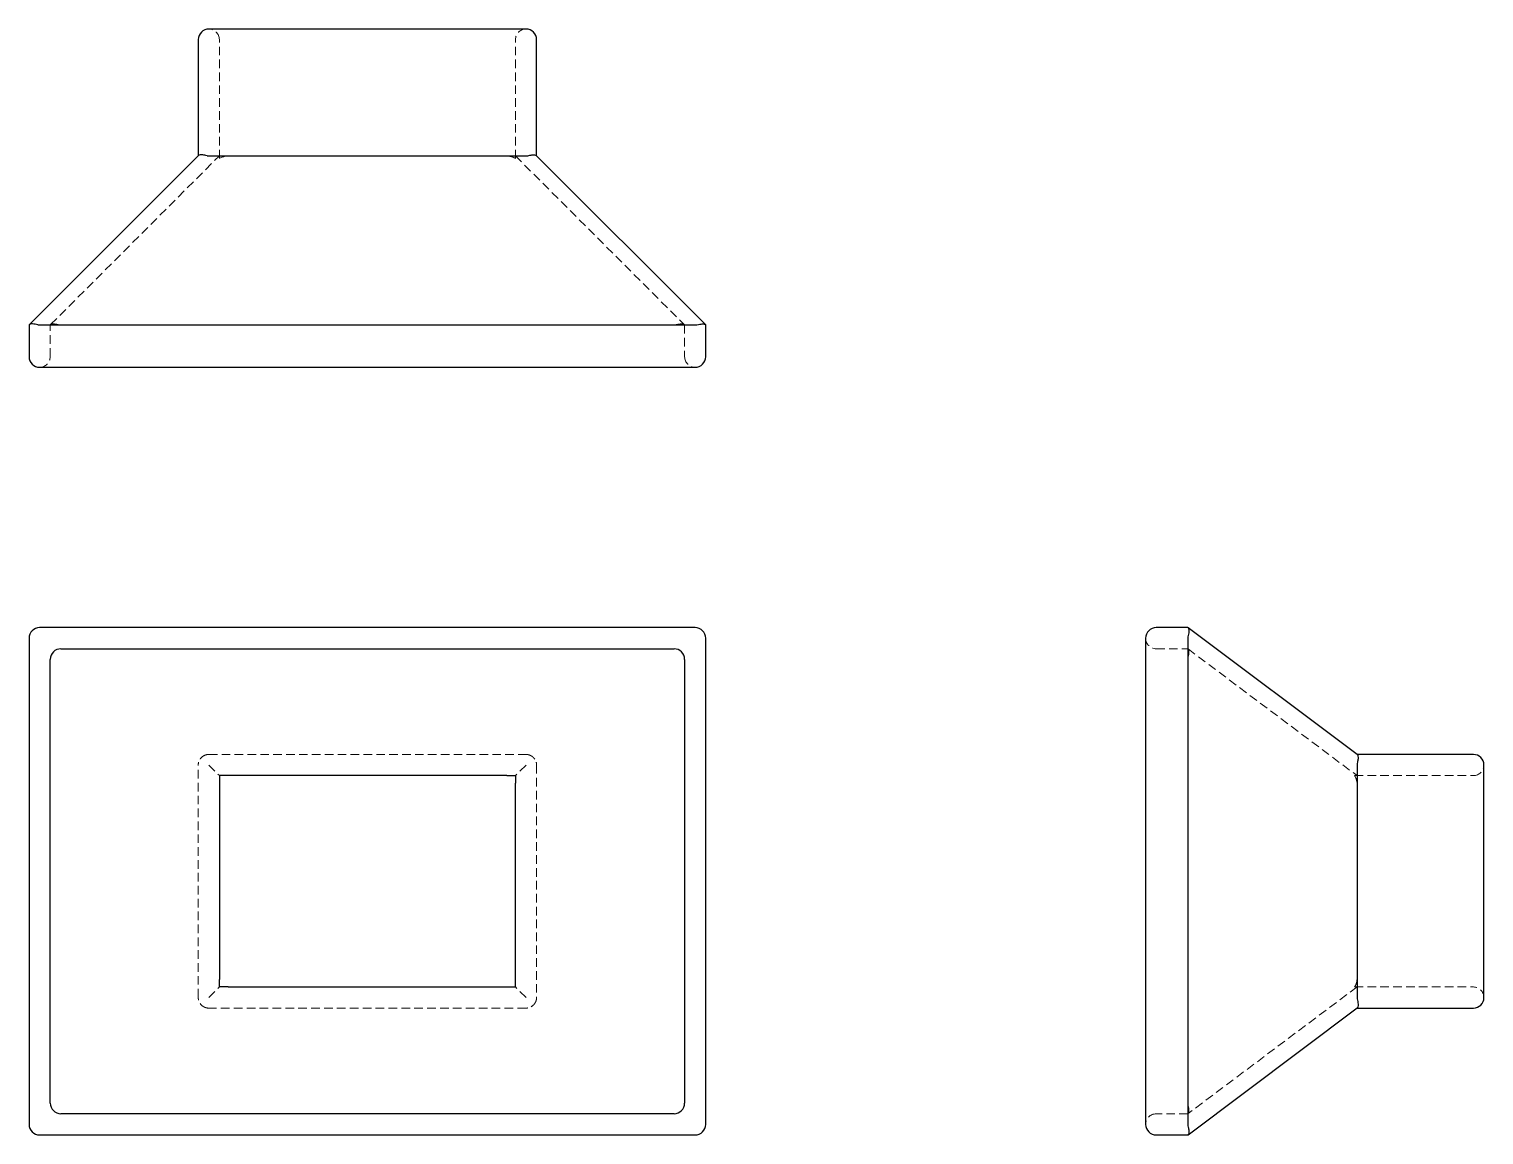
# Model space of a CAD drawing. Header units: millimetres. Extents: x 33 to 248, y 20 to 183.
import ezdxf

# ---------------------------------------------------------------- set-up
doc = ezdxf.new("R2010")
doc.units = ezdxf.units.MM
doc.linetypes.add('HIDDEN', pattern=[1.905, 1.27, -0.635])

msp = doc.modelspace()

# ---------------------------------------------------------------- linework, layer by layer
at = {"color": 7, "linetype": 'Continuous', "lineweight": 25}
for p, q in [((106.44, 183), (59.56, 183)), ((58, 181.44), (58, 164.25)), ((108, 164.25), (108, 181.44)), ((58.05, 164.3), (33.05, 139.3)), ((59.56, 164.25), (106.44, 164.25)), ((132.95, 139.3), (107.95, 164.3)), ((33.05, 139.3), (33, 139.25)), ((33, 139.25), (33, 134.56)), ((34.56, 139.25), (131.44, 139.25)), ((133, 139.25), (132.95, 139.3)), ((133, 134.56), (133, 139.25)), ((34.56, 133), (37.69, 133)), ((37.69, 133), (128.31, 133)), ((128.31, 133), (131.44, 133)), ((33, 92.94), (33, 21.06)), ((131.44, 94.5), (34.56, 94.5)), ((133, 21.06), (133, 92.94)), ((198, 92.94), (198, 89.81)), ((204.25, 94.5), (199.56, 94.5)), ((204.28, 94.48), (204.25, 94.5)), ((204.25, 92.94), (204.25, 21.06)), ((229.28, 75.73), (204.28, 94.48)), ((37.69, 91.38), (128.31, 91.38)), ((36.12, 24.19), (36.12, 89.81)), ((129.88, 89.81), (129.88, 24.19)), ((198, 89.81), (198, 24.19)), ((246.44, 75.75), (229.25, 75.75)), ((229.25, 74.19), (229.25, 39.81)), ((248, 39.81), (248, 74.19)), ((62.4, 72.62), (61.12, 72.62)), ((61.12, 72.62), (61.12, 71.5)), ((61.12, 71.5), (61.12, 42.5)), ((103.6, 72.62), (62.4, 72.62)), ((103.6, 72.62), (104.88, 72.62)), ((104.88, 72.62), (104.88, 71.5)), ((104.88, 42.5), (104.88, 71.5)), ((61.12, 41.38), (61.12, 42.5)), ((62.4, 41.38), (61.12, 41.38)), ((62.4, 41.38), (103.6, 41.38)), ((103.6, 41.38), (104.88, 41.38)), ((104.88, 41.38), (104.88, 42.5)), ((204.28, 19.52), (229.28, 38.27)), ((229.25, 38.25), (246.44, 38.25)), ((198, 24.19), (198, 21.06)), ((128.31, 22.62), (37.69, 22.62)), ((34.56, 19.5), (131.44, 19.5)), ((199.56, 19.5), (204.25, 19.5)), ((204.25, 19.5), (204.28, 19.52))]:
    msp.add_line(p, q, dxfattribs=at)
at = {"color": 7, "linetype": 'HIDDEN', "lineweight": 18}
for p, q in [((61.12, 163.88), (61.12, 181.44)), ((104.88, 163.88), (104.88, 181.44)), ((36.18, 139.3), (61.12, 164.25)), ((104.88, 164.25), (129.82, 139.3)), ((36.18, 139.3), (36.12, 139.25)), ((36.12, 134.56), (36.12, 139.25)), ((129.88, 139.25), (129.82, 139.3)), ((129.88, 139.25), (129.88, 134.56)), ((199.56, 91.38), (204.25, 91.38)), ((204.28, 91.35), (204.25, 91.38)), ((204.28, 91.35), (229.25, 72.62)), ((59.56, 75.75), (106.44, 75.75)), ((58, 39.81), (58, 74.19)), ((59.56, 74.19), (61.12, 72.62)), ((106.44, 74.19), (104.88, 72.62)), ((108, 74.19), (108, 39.81)), ((228.88, 72.62), (246.44, 72.62)), ((59.56, 39.81), (61.12, 41.38)), ((106.44, 39.81), (104.88, 41.38)), ((229.25, 41.38), (204.28, 22.65)), ((228.88, 41.38), (246.44, 41.38)), ((106.44, 38.25), (59.56, 38.25)), ((204.25, 22.62), (199.56, 22.62)), ((204.25, 22.62), (204.28, 22.65))]:
    msp.add_line(p, q, dxfattribs=at)
at = {"color": 7, "linetype": 'Continuous', "lineweight": 25}
for centre, start, end in [((59.56, 181.44), 90, 180), ((106.44, 181.44), 0, 90), ((34.56, 134.56), 180, 270), ((131.44, 134.56), 270, 0), ((34.56, 92.94), 90, 180), ((131.44, 92.94), 0, 90), ((199.56, 92.94), 90, 180), ((205.81, 92.94), 165.1999, 180), ((37.69, 89.81), 90, 180), ((128.31, 89.81), 0, 90), ((246.44, 74.19), 0, 90), ((230.81, 74.19), 165.1999, 180), ((230.81, 39.81), 180, 194.8001), ((246.44, 39.81), 270, 0), ((37.69, 24.19), 180, 270), ((128.31, 24.19), 270, 0), ((34.56, 21.06), 180, 270), ((131.44, 21.06), 270, 0), ((199.56, 21.06), 180, 270), ((205.81, 21.06), 180, 194.8001)]:
    msp.add_arc(centre, 1.56, start, end, dxfattribs=at)
at = {"color": 7, "linetype": 'HIDDEN', "lineweight": 18}
for centre, start, end in [((59.56, 181.44), 0, 90), ((106.44, 181.44), 90, 180), ((34.56, 134.56), 270, 0), ((131.44, 134.56), 180, 270), ((199.56, 92.94), 180, 270), ((205.81, 89.81), 165.1999, 180), ((59.56, 74.19), 90, 99.6164), ((106.44, 74.19), 80.3836, 90), ((59.56, 74.19), 165.1999, 180), ((106.44, 74.19), 0, 14.8001), ((246.44, 74.19), 270, 0), ((246.44, 39.81), 0, 90), ((59.56, 39.81), 180, 194.8001), ((106.44, 39.81), 345.1999, 0), ((59.56, 39.81), 260.3836, 270), ((106.44, 39.81), 270, 279.6164), ((205.81, 24.19), 180, 194.8001), ((199.56, 21.06), 90, 180)]:
    msp.add_arc(centre, 1.56, start, end, dxfattribs=at)
at = {"color": 7, "linetype": 'Continuous', "lineweight": 25}
for centre, start_param, end_param in [((59.56, 166.33), 2.973755, 3.141593), ((106.44, 166.33), 3.141593, 3.30943), ((34.56, 141.33), 2.973755, 3.141593), ((131.44, 141.33), 3.141593, 3.30943)]:
    msp.add_ellipse(centre, major_axis=(0, 2.08), ratio=0.75, start_param=start_param, end_param=end_param, dxfattribs=at)
at = {"color": 7, "linetype": 'HIDDEN', "lineweight": 18}
for centre, major_axis, ratio, start_param, end_param in [((60.73, 161.65), (2.36, 2.36), 0.468521, 0.438149, 0.98059), ((105.27, 161.65), (-2.36, 2.36), 0.468521, 5.302595, 5.845036), ((37.69, 141.33), (0, 2.08), 0.75, 2.973755, 3.141593), ((128.31, 141.33), (0, 2.08), 0.75, 3.141593, 3.30943), ((227.04, 72.33), (2, -1.5), 0.624695, 0.438149, 1.028355), ((227.04, 41.67), (2, 1.5), 0.624695, 5.25483, 5.845036)]:
    msp.add_ellipse(centre, major_axis=major_axis, ratio=ratio, start_param=start_param, end_param=end_param, dxfattribs=at)
at = {"color": 7, "linetype": 'Continuous', "lineweight": 25}
for points, knots in [([(59.3, 164.28), (59.19, 164.3), (59.08, 164.33), (58.87, 164.36), (58.77, 164.38), (58.53, 164.41), (58.4, 164.41), (58.18, 164.38), (58.1, 164.35), (58.05, 164.3)], [-0.1450996, -0.1450996, -0.1450996, -0.1450996, -0.1173694, -0.1173694, -0.0904673, -0.0904673, -0.0459056, -0.0459056, 0, 0, 0, 0]), ([(106.7, 164.28), (106.81, 164.3), (106.92, 164.33), (107.13, 164.37), (107.23, 164.38), (107.47, 164.41), (107.6, 164.41), (107.82, 164.38), (107.9, 164.35), (107.95, 164.3)], [-0.1450962, -0.1450962, -0.1450962, -0.1450962, -0.117447, -0.117447, -0.090072, -0.090072, -0.0458997, -0.0458997, 0, 0, 0, 0]), ([(34.3, 139.28), (34.16, 139.31), (34.02, 139.34), (33.75, 139.38), (33.62, 139.4), (33.4, 139.41), (33.3, 139.4), (33.15, 139.37), (33.09, 139.34), (33.05, 139.3)], [0, 0, 0, 0, 0.25, 0.25, 0.5, 0.5, 0.75, 0.75, 1, 1, 1, 1]), ([(131.7, 139.28), (131.84, 139.31), (131.98, 139.34), (132.25, 139.38), (132.38, 139.4), (132.6, 139.41), (132.7, 139.4), (132.85, 139.37), (132.91, 139.34), (132.95, 139.3)], [0, 0, 0, 0, 0.25, 0.25, 0.5, 0.5, 0.75, 0.75, 1, 1, 1, 1]), ([(204.28, 94.48), (204.31, 94.45), (204.34, 94.41), (204.38, 94.28), (204.4, 94.19), (204.41, 93.99), (204.4, 93.87), (204.37, 93.62), (204.34, 93.48), (204.3, 93.34)], [0, 0, 0, 0, 0.25, 0.25, 0.5, 0.5, 0.75, 0.75, 1, 1, 1, 1]), ([(229.28, 75.73), (229.3, 75.71), (229.33, 75.68), (229.37, 75.59), (229.38, 75.54), (229.41, 75.37), (229.41, 75.24), (229.38, 74.94), (229.35, 74.77), (229.3, 74.59)], [-0.1450962, -0.1450962, -0.1450962, -0.1450962, -0.117447, -0.117447, -0.090072, -0.090072, -0.0458997, -0.0458997, 0, 0, 0, 0]), ([(229.3, 39.41), (229.34, 39.27), (229.37, 39.14), (229.4, 38.88), (229.41, 38.76), (229.39, 38.46), (229.35, 38.32), (229.28, 38.27)], [0, 0, 0, 0, 0.25, 0.25, 0.5, 0.5, 1, 1, 1, 1]), ([(204.3, 20.66), (204.35, 20.48), (204.38, 20.31), (204.41, 20.01), (204.41, 19.88), (204.38, 19.71), (204.36, 19.66), (204.33, 19.57), (204.3, 19.54), (204.28, 19.52)], [0, 0, 0, 0, 0.0459056, 0.0459056, 0.0904673, 0.0904673, 0.1173694, 0.1173694, 0.1450996, 0.1450996, 0.1450996, 0.1450996])]:
    msp.add_open_spline(points, degree=3, knots=knots, dxfattribs=at)
at = {"color": 7, "linetype": 'HIDDEN', "lineweight": 18}
for points, knots in [([(36.18, 139.3), (36.21, 139.34), (36.27, 139.37), (36.43, 139.4), (36.52, 139.41), (36.86, 139.39), (37.13, 139.35), (37.43, 139.28)], [0, 0, 0, 0, 0.25, 0.25, 0.5, 0.5, 1, 1, 1, 1]), ([(129.82, 139.3), (129.79, 139.34), (129.73, 139.37), (129.57, 139.4), (129.48, 139.41), (129.14, 139.39), (128.87, 139.35), (128.57, 139.28)], [0, 0, 0, 0, 0.25, 0.25, 0.5, 0.5, 1, 1, 1, 1]), ([(204.3, 90.21), (204.34, 90.35), (204.37, 90.49), (204.4, 90.75), (204.41, 90.86), (204.39, 91.17), (204.35, 91.3), (204.28, 91.35)], [0, 0, 0, 0, 0.25, 0.25, 0.5, 0.5, 1, 1, 1, 1]), ([(59.3, 75.73), (59.19, 75.71), (59.08, 75.68), (58.87, 75.59), (58.77, 75.54), (58.53, 75.37), (58.4, 75.24), (58.18, 74.94), (58.1, 74.77), (58.05, 74.59)], [-0.1450996, -0.1450996, -0.1450996, -0.1450996, -0.1173694, -0.1173694, -0.0904673, -0.0904673, -0.0459056, -0.0459056, 0, 0, 0, 0]), ([(106.7, 75.73), (106.81, 75.71), (106.92, 75.68), (107.13, 75.59), (107.23, 75.54), (107.47, 75.37), (107.6, 75.24), (107.82, 74.94), (107.9, 74.77), (107.95, 74.59)], [-0.1450962, -0.1450962, -0.1450962, -0.1450962, -0.117447, -0.117447, -0.090072, -0.090072, -0.0458997, -0.0458997, 0, 0, 0, 0]), ([(59.3, 38.27), (59.19, 38.29), (59.08, 38.32), (58.87, 38.41), (58.77, 38.46), (58.53, 38.63), (58.4, 38.76), (58.18, 39.06), (58.1, 39.23), (58.05, 39.41)], [-0.1450962, -0.1450962, -0.1450962, -0.1450962, -0.117447, -0.117447, -0.090072, -0.090072, -0.0458997, -0.0458997, 0, 0, 0, 0]), ([(107.95, 39.41), (107.91, 39.27), (107.85, 39.14), (107.7, 38.88), (107.6, 38.76), (107.27, 38.46), (106.99, 38.32), (106.7, 38.27)], [0, 0, 0, 0, 0.25, 0.25, 0.5, 0.5, 1, 1, 1, 1]), ([(204.28, 22.65), (204.3, 22.67), (204.33, 22.7), (204.36, 22.78), (204.38, 22.83), (204.41, 23), (204.41, 23.13), (204.38, 23.44), (204.35, 23.61), (204.3, 23.79)], [-0.1450996, -0.1450996, -0.1450996, -0.1450996, -0.1173694, -0.1173694, -0.0904673, -0.0904673, -0.0459056, -0.0459056, 0, 0, 0, 0])]:
    msp.add_open_spline(points, degree=3, knots=knots, dxfattribs=at)

doc.saveas('drawing.dxf')
